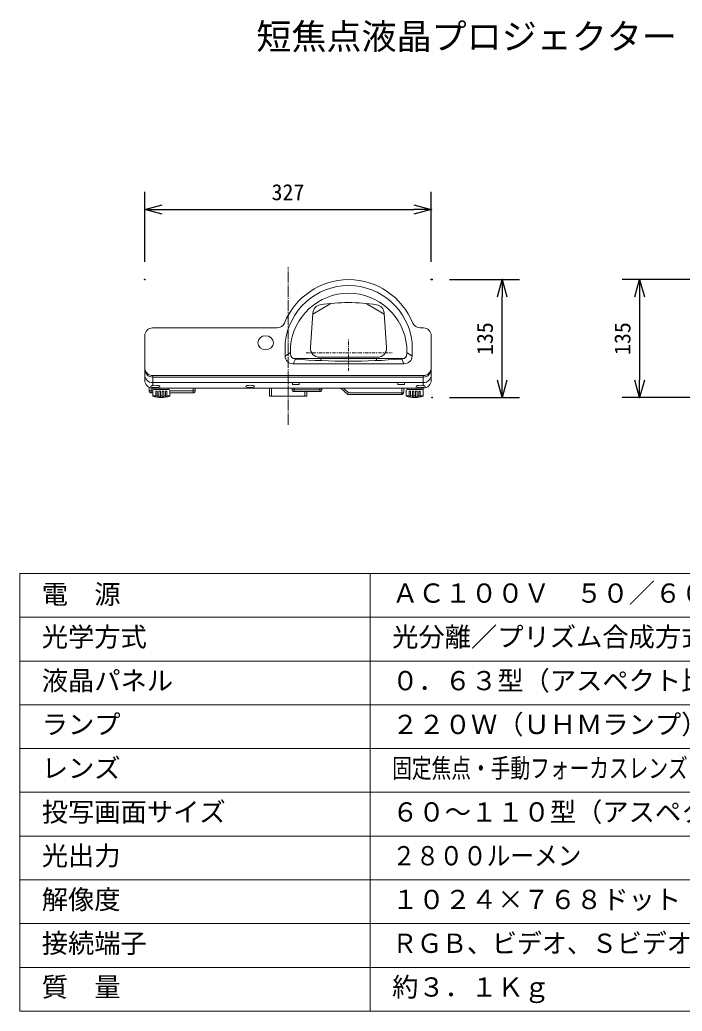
# Model space of a CAD drawing. Units: millimetres, scale not verified. Extents: x -63 to 62, y -56 to 57.
# Drawn here: x -62.5 to 13.1, y -56.5 to 56.7 of the extents above; entities that cross this region are included whole.
import ezdxf
from ezdxf.enums import TextEntityAlignment as Align

# ---------------------------------------------------------------- set-up
doc = ezdxf.new("R2010")
doc.units = ezdxf.units.MM
doc.header["$LTSCALE"] = 0.125
doc.header["$PDMODE"] = 32
doc.header["$PDSIZE"] = 0.0625
doc.linetypes.add('USER1', pattern=[13, 10, -1, 1, -1])
doc.linetypes.add('USER2', pattern=[6, 3, -1, 1, -1])
for name, color, linetype, lineweight in [('0-0_0', 7, 'Continuous', 25), ('0-1_WAKU', 1, 'Continuous', 18), ('0-5_GAIKEI', 1, 'Continuous', 18), ('0-6_SUNPO', 7, 'Continuous', 25)]:
    doc.layers.add(name, color=color, linetype=linetype, lineweight=lineweight)
doc.layers.add('0-2_MOJI1', color=7, linetype='Continuous')
doc.layers.add('0-4_DEFPOINTS', color=7, linetype='Continuous')
doc.styles.add('ＭＳ ゴシック', font='')
doc.styles.get('ＭＳ ゴシック').set_extended_font_data('MS Gothic')

# ---------------------------------------------------------------- blocks, each defined once
blk = doc.blocks.new('_OPEN30')
at = {"layer": '0-0_0'}
blk.add_line((0, 0), (-1, 0), dxfattribs=at)
blk.add_lwpolyline([(-1, 0.26795), (0, 0), (-1, -0.26795)], dxfattribs=at)
blk = doc.blocks.new('D8')
at = {"layer": '0-4_DEFPOINTS'}
for p in [(-14.9531, 30.135), (-47.6531, 22.135), (-14.9531, 22.135)]:
    blk.add_point(p, dxfattribs=at)
at = {"layer": '0-6_SUNPO'}
for p, q in [((-47.6531, 24.135), (-47.6531, 32.135)), ((-14.9531, 24.135), (-14.9531, 32.135)), ((-45.6531, 30.135), (-16.9531, 30.135))]:
    blk.add_line(p, q, dxfattribs=at)
at = {"layer": '0-6_SUNPO', "xscale": 2, "yscale": 2, "rotation": 180}
blk.add_blockref('_OPEN30', (-47.6531, 30.135), dxfattribs=at)
at = {"layer": '0-6_SUNPO', "xscale": 2, "yscale": 2}
blk.add_blockref('_OPEN30', (-14.9531, 30.135), dxfattribs=at)
at = {"layer": '0-6_SUNPO', "style": 'ＭＳ ゴシック'}
blk.add_text('327', height=1.833, dxfattribs=at).set_placement((-33.1781, 30.635), align=Align.BOTTOM_LEFT)
blk = doc.blocks.new('D7')
at = {"layer": '0-4_DEFPOINTS'}
for p in [(-14.8642, 22.1267), (-6.8642, 22.1267), (-14.8642, 8.6267)]:
    blk.add_point(p, dxfattribs=at)
at = {"layer": '0-6_SUNPO'}
for p, q in [((-12.8642, 22.1267), (-4.8642, 22.1267)), ((-6.8642, 10.6267), (-6.8642, 20.1267)), ((-12.8642, 8.6267), (-4.8642, 8.6267))]:
    blk.add_line(p, q, dxfattribs=at)
at = {"layer": '0-6_SUNPO', "xscale": 2, "yscale": 2}
for p, rotation in [((-6.8642, 22.1267), 90), ((-6.8642, 8.6267), 270)]:
    blk.add_blockref('_OPEN30', p, dxfattribs=dict(at, rotation=rotation))
at = {"layer": '0-6_SUNPO', "style": 'ＭＳ ゴシック'}
blk.add_text('135', height=1.833, rotation=90, dxfattribs=at).set_placement((-7.3642, 13.5017), align=Align.BOTTOM_LEFT)
blk = doc.blocks.new('D6')
at = {"layer": '0-4_DEFPOINTS'}
for p in [(16.8381, 22.1267), (8.8381, 8.6299), (16.8381, 8.6299)]:
    blk.add_point(p, dxfattribs=at)
at = {"layer": '0-6_SUNPO'}
for p, q in [((14.8381, 22.1267), (6.8381, 22.1267)), ((8.8381, 20.1267), (8.8381, 10.6299)), ((14.8381, 8.6299), (6.8381, 8.6299))]:
    blk.add_line(p, q, dxfattribs=at)
at = {"layer": '0-6_SUNPO', "xscale": 2, "yscale": 2}
for p, rotation in [((8.8381, 22.1267), 90), ((8.8381, 8.6299), 270)]:
    blk.add_blockref('_OPEN30', p, dxfattribs=dict(at, rotation=rotation))
at = {"layer": '0-6_SUNPO', "style": 'ＭＳ ゴシック'}
blk.add_text('135', height=1.833, rotation=90, dxfattribs=at).set_placement((8.3381, 13.5033), align=Align.BOTTOM_LEFT)

msp = doc.modelspace()

# ---------------------------------------------------------------- linework, layer by layer
at = {"layer": '0-1_WAKU', "color": 4}
for p, q in [((62.4905, -6.4997), (-62.5095, -6.4997)), ((-62.5095, -6.4997), (-62.5095, -56.4997)), ((-22.5095, -56.4997), (-22.5095, -6.4997)), ((-62.5095, -56.4997), (62.4905, -56.4997))]:
    msp.add_line(p, q, dxfattribs=at)
at = {"layer": '0-1_WAKU'}
for p, q in [((-62.5095, -11.4997), (62.4905, -11.4997)), ((-62.5095, -16.4997), (62.4905, -16.4997)), ((-62.5095, -21.4997), (62.4905, -21.4997)), ((-62.5095, -26.4997), (62.4905, -26.4997)), ((-62.5095, -31.4997), (62.4905, -31.4997)), ((-62.5095, -36.4997), (62.4905, -36.4997)), ((-62.5095, -41.4997), (62.4905, -41.4997)), ((-62.5095, -46.4997), (62.4905, -46.4997)), ((-62.5095, -51.4997), (62.4905, -51.4997))]:
    msp.add_line(p, q, dxfattribs=at)
at = {"layer": '0-5_GAIKEI', "linetype": 'USER1'}
msp.add_line((-31.8991, 10.4824), (-31.8991, 28.508), dxfattribs=at)
at = {"layer": '0-5_GAIKEI'}
for p, q in [((-27.0195, 24.3515), (-29.0777, 23.1196)), ((-22.9788, 24.3515), (-20.9206, 23.1196)), ((-29.3446, 19.3106), (-29.0688, 23.2473)), ((-20.6537, 19.3106), (-20.9295, 23.2473)), ((-32.2239, 18.3463), (-32.2239, 19.8803)), ((-31.6141, 18.579), (-31.6141, 19.4299)), ((-18.3444, 18.579), (-18.3444, 19.4299)), ((-17.7346, 18.3463), (-17.7346, 19.8803)), ((-31.6141, 18.7297), (-32.2239, 18.3362)), ((-28.3077, 18.1985), (-21.6906, 18.1985)), ((-18.3444, 18.7297), (-17.7346, 18.3362)), ((-31.333, 17.4554), (-18.6255, 17.4554)), ((-31.3265, 18.0701), (-18.632, 18.0701)), ((-31.0418, 17.9849), (-31.2922, 17.4554)), ((-28.169, 18.0701), (-28.169, 17.8173)), ((-21.7895, 18.0701), (-21.7895, 17.8173)), ((-18.9167, 17.9849), (-18.6663, 17.4554)), ((-47.3582, 16.1113), (-16.4401, 16.1113)), ((-47.313, 16.1113), (-47.313, 14.9847)), ((-16.4853, 16.1113), (-16.4853, 14.9847)), ((-47.313, 14.7684), (-47.313, 14.6869)), ((-31.3783, 15.1023), (-31.3783, 15.3034)), ((-30.6383, 15.1023), (-31.3783, 15.1023)), ((-30.6383, 15.3034), (-30.6383, 15.1023)), ((-16.4853, 14.7684), (-16.4853, 14.6869)), ((-47.7495, 14.3802), (-47.3349, 14.3802)), ((-47.5155, 14.1553), (-47.5155, 14.7009)), ((-47.3349, 13.7833), (-46.9799, 13.7833)), ((-47.3103, 14.4629), (-47.3103, 14.6869)), ((-46.9799, 14.3467), (-46.8232, 14.3467)), ((-46.8232, 14.3467), (-46.8232, 13.6912)), ((-46.8232, 13.7833), (-46.6249, 13.7833)), ((-46.6249, 14.3467), (-46.6249, 13.6912)), ((-46.6249, 14.3467), (-46.4681, 14.3467)), ((-46.6249, 13.6912), (-46.4681, 13.6912)), ((-46.4766, 14.5296), (-46.4766, 14.6869)), ((-46.4681, 14.3467), (-46.4681, 13.6912)), ((-46.4681, 13.7833), (-46.2485, 13.7833)), ((-46.0917, 14.3467), (-46.2485, 14.3467)), ((-46.2485, 14.3467), (-46.2485, 13.6912)), ((-46.0917, 13.7833), (-45.8934, 13.7833)), ((-45.8934, 14.3467), (-45.8934, 13.6912)), ((-45.7367, 14.3467), (-45.8934, 14.3467)), ((-45.7367, 13.6912), (-45.8934, 13.6912)), ((-45.7367, 14.3467), (-45.7367, 13.6912)), ((-45.7367, 13.7833), (-45.3817, 13.7833)), ((-45.5898, 14.5296), (-45.5898, 14.6869)), ((-45.3817, 14.3802), (-42.5048, 14.3802)), ((-42.7389, 14.1553), (-42.7389, 14.6869)), ((-33.7978, 14.6869), (-33.7978, 13.7415)), ((-31.4321, 14.476), (-28.0286, 14.476)), ((-31.2074, 14.6869), (-31.2074, 14.2724)), ((-29.992, 14.2724), (-29.992, 13.7415)), ((-28.2533, 14.6869), (-28.2533, 14.2724)), ((-24.9872, 14.124), (-25.5808, 14.6869)), ((-24.9872, 14.124), (-18.7074, 14.124)), ((-18.9121, 14.6869), (-18.9121, 13.9451)), ((-18.0616, 13.7833), (-18.4166, 13.7833)), ((-18.2084, 14.5296), (-18.2084, 14.6869)), ((-18.0616, 14.3467), (-17.9049, 14.3467)), ((-17.9049, 14.3467), (-17.9049, 13.6912)), ((-17.7066, 13.7833), (-17.9049, 13.7833)), ((-17.7066, 14.3467), (-17.7066, 13.6912)), ((-17.7066, 14.3467), (-17.5498, 14.3467)), ((-17.7066, 13.6912), (-17.5498, 13.6912)), ((-17.5498, 14.3467), (-17.5498, 13.6912)), ((-17.3301, 13.7833), (-17.5498, 13.7833)), ((-17.1734, 14.3467), (-17.3301, 14.3467)), ((-17.3301, 14.3467), (-17.3301, 13.6912)), ((-17.3217, 14.5296), (-17.3217, 14.6869)), ((-16.9751, 13.7833), (-17.1734, 13.7833)), ((-16.9751, 14.3467), (-16.9751, 13.6912)), ((-16.8184, 14.3467), (-16.9751, 14.3467)), ((-16.8184, 13.6912), (-16.9751, 13.6912)), ((-16.8184, 14.3467), (-16.8184, 13.6912)), ((-16.4634, 13.7833), (-16.8184, 13.7833)), ((-16.4879, 14.4629), (-16.4879, 14.6869))]:
    msp.add_line(p, q, dxfattribs=at)
at = {"layer": '0-5_GAIKEI', "color": 7}
for p, q in [((-47.3582, 21.5541), (-33.1323, 21.5541)), ((-16.8262, 21.5541), (-16.4401, 21.5541)), ((-48.2491, 15.5778), (-48.2491, 20.6631)), ((-15.5491, 15.5778), (-15.5491, 20.6631)), ((-47.3582, 15.9412), (-16.4401, 15.9412)), ((-47.7495, 14.3038), (-47.7495, 14.7774)), ((-47.3582, 15.3034), (-16.4401, 15.3034)), ((-47.601, 14.1553), (-47.3349, 14.1553)), ((-47.3582, 14.6869), (-16.4401, 14.6869)), ((-47.3349, 14.3811), (-47.3349, 13.7557)), ((-47.1864, 14.5296), (-45.5302, 14.5296)), ((-45.3817, 14.3811), (-45.3817, 13.7557)), ((-45.3817, 14.1553), (-42.6533, 14.1553)), ((-42.5048, 14.3038), (-42.5048, 14.6869)), ((-34.0162, 14.6869), (-34.0162, 13.7415)), ((-34.0162, 13.7415), (-29.7446, 13.7415)), ((-31.4329, 14.6869), (-31.4329, 14.4951)), ((-31.2102, 14.2724), (-28.2505, 14.2724)), ((-29.7446, 14.2724), (-29.7446, 13.7415)), ((-28.0278, 14.6869), (-28.0278, 14.4951)), ((-25.0838, 13.9364), (-25.8752, 14.6869)), ((-25.0838, 13.9364), (-18.9835, 13.9364)), ((-18.6865, 14.6869), (-18.6865, 14.2334)), ((-18.4166, 14.3811), (-18.4166, 13.7557)), ((-16.6119, 14.5296), (-18.2681, 14.5296)), ((-16.4634, 14.3811), (-16.4634, 13.7557))]:
    msp.add_line(p, q, dxfattribs=at)
at = {"layer": '0-5_GAIKEI', "linetype": 'USER2'}
for p, q in [((-24.9991, 16.6369), (-24.9991, 20.2491)), ((-29.8338, 18.6901), (-19.9981, 18.6901))]:
    msp.add_line(p, q, dxfattribs=at)
at = {"layer": '0-5_GAIKEI'}
for points in [[(-18.6177, 15.3034), (-18.6177, 15.1023), (-19.3578, 15.1023), (-19.3578, 15.3034)], [(-46.9799, 14.3467), (-46.9799, 13.6912), (-46.8232, 13.6912)], [(-46.0917, 14.3467), (-46.0917, 13.6912), (-46.2485, 13.6912)], [(-18.0616, 14.3467), (-18.0616, 13.6912), (-17.9049, 13.6912)], [(-17.1734, 14.3467), (-17.1734, 13.6912), (-17.3301, 13.6912)]]:
    msp.add_lwpolyline(points, dxfattribs=at)
at = {"layer": '0-5_GAIKEI', "color": 7}
for centre, radius, start, end in [((-24.8912, 19.0755), 8.0124, 90.88726, 157.76402), ((-25.0673, 19.0755), 8.0124, 22.23598, 89.11274), ((-47.3582, 20.6631), 0.891, 90, 180), ((-33.1323, 22.4451), 0.891, 270, 337.74037), ((-16.8262, 22.4451), 0.891, 202.25963, 270), ((-16.4401, 20.6631), 0.891, 0, 90), ((-47.3582, 16.8322), 0.891, 180, 270), ((-47.3582, 16.1944), 0.891, 180, 270), ((-16.4401, 16.8322), 0.891, 270, 0), ((-16.4401, 16.1944), 0.891, 270, 0), ((-47.3582, 15.5778), 0.891, 180, 270), ((-16.4401, 15.5778), 0.891, 270, 0), ((-47.601, 14.3038), 0.1485, 180, 270), ((-47.1864, 14.3811), 0.1485, 90, 180), ((-46.3583, 16.5523), 2.9622, 250.75009, 289.24991), ((-45.5302, 14.3811), 0.1485, 0, 90), ((-42.6533, 14.3038), 0.1485, 270, 0), ((-31.2102, 14.4951), 0.2228, 180, 270), ((-28.2505, 14.4951), 0.2228, 270, 0), ((-18.9835, 14.2334), 0.297, 270, 0), ((-18.2681, 14.3811), 0.1485, 90, 180), ((-17.44, 16.5523), 2.9622, 250.75009, 289.24991), ((-16.6119, 14.3811), 0.1485, 0, 90)]:
    msp.add_arc(centre, radius, start, end, dxfattribs=at)
at = {"layer": '0-5_GAIKEI'}
for centre, radius, start, end in [((-24.9386, 19.074), 7.3298, 90.31765, 173.68449), ((-25.0199, 19.074), 7.3298, 6.31551, 89.68235), ((-24.9151, 18.8009), 6.7285, 90.54637, 174.63528), ((-25.0434, 18.8009), 6.7285, 5.36472, 89.45363), ((-28.0318, 23.1747), 1.0395, 99.88971, 175.99154), ((-24.9991, 3.8947), 20.5564, 81.01274, 98.98726), ((-21.9665, 23.1747), 1.0395, 4.00846, 80.11029), ((-28.3077, 19.238), 1.0395, 175.99154, 270), ((-21.6906, 19.238), 1.0395, 270, 4.00846), ((-31.333, 18.3463), 0.891, 180, 270), ((-31.0201, 18.579), 0.594, 180, 265.58744), ((-18.9384, 18.579), 0.594, 274.41256, 0), ((-18.6255, 18.3463), 0.891, 270, 0), ((-47.3582, 17.0023), 0.891, 180, 270), ((-25.0619, 95.7914), 78.0359, 265.58744, 274.49365), ((-16.4401, 17.0023), 0.891, 270, 0)]:
    msp.add_arc(centre, radius, start, end, dxfattribs=at)
for centre, major_axis, ratio in [((-34.4522, 19.8532), (-0.8829, 0), 0.915045), ((-47.0498, 14.8766), (-0.5108, 0), 0.247024), ((-36.2195, 14.8766), (-0.5108, 0), 0.247024), ((-16.7485, 14.8766), (0.5108, 0), 0.247024)]:
    msp.add_ellipse(centre, major_axis=major_axis, ratio=ratio, dxfattribs=at)

# ---------------------------------------------------------------- block references
at = {"layer": '0-6_SUNPO'}
for name in ['D8', 'D7', 'D6']:
    msp.add_blockref(name, (-0.596, 4.9601), dxfattribs=at)

# ---------------------------------------------------------------- texts
at = {"layer": '0-2_MOJI1', "style": 'ＭＳ ゴシック'}
for s, height, p in [('短焦点液晶プロジェクター', 2.933, (-35.5095, 52.5003)), ('電\u3000源', 2.199, (-60.0095, -10.6316)), ('ＡＣ１００Ｖ\u3000５０／６０Ｈｚ', 2.199, (-20.0095, -10.4997)), ('光学方式', 2.199, (-60.0095, -15.4997)), ('光分離／プリズム合成方式', 2.199, (-20.0095, -15.4997)), ('液晶パネル', 2.199, (-60.0095, -20.4997)), ('０．６３型（アスペクト比４：３時）', 2.199, (-20.0095, -20.4997)), ('ランプ', 2.199, (-60.0095, -25.4997)), ('２２０Ｗ（ＵＨＭランプ）\u3000', 2.199, (-20.0095, -25.4997)), ('レンズ', 2.199, (-60.0095, -30.4997)), ('投写画面サイズ', 2.199, (-60.0095, -35.4997)), ('６０～１１０型（アスペクト比４：３時）', 2.199, (-20.0095, -35.4997)), ('光出力', 2.199, (-60.0095, -40.4997)), ('解像度', 2.199, (-60.0095, -45.4997)), ('１０２４×７６８ドット', 2.199, (-20.0095, -45.4997)), ('接続端子', 2.199, (-60.0095, -50.4997)), ('質\u3000量', 2.199, (-60.0095, -55.4997)), ('約３．１Ｋｇ', 2.199, (-20.0095, -55.4997))]:
    msp.add_text(s, height=height, dxfattribs=at).set_placement(p, align=Align.BOTTOM_LEFT)
for s, width, p in [('固定焦点・手動フォーカスレンズ\u3000Ｆ＝１．８０\u3000ｆ＝６．７４ｍ', 0.75, (-20.0095, -30.4997)), ('２８００ルーメン', 0.9, (-20.0095, -40.4997)), ('ＲＧＢ、ビデオ、Ｓビデオ、ＬＡＮ、シリアル制御', 0.95, (-20.0095, -50.4997))]:
    msp.add_text(s, height=2.199, dxfattribs=dict(at, width=width)).set_placement(p, align=Align.BOTTOM_LEFT)

doc.saveas('drawing.dxf')
